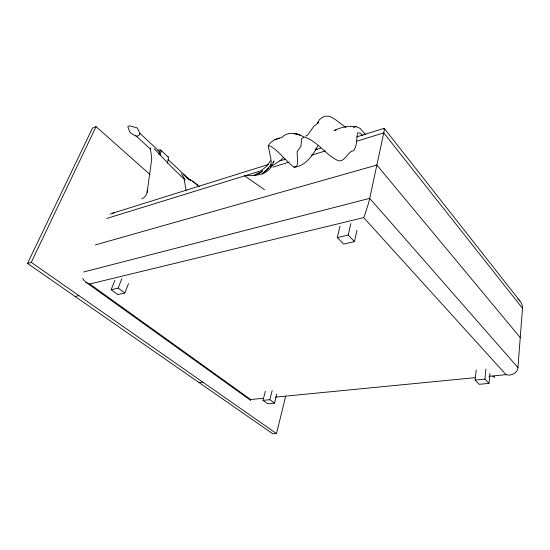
<?xml version="1.0" encoding="UTF-8"?>
<svg xmlns="http://www.w3.org/2000/svg" width="550" height="550" viewBox="0 0 550 550"><rect width="100%" height="100%" fill="white"/><g stroke="black" fill="none" stroke-linecap="round" stroke-linejoin="round"><path stroke-width="0.82" d="M150.384 147.916L151.738 158.771L147.208 191.998M264.509 189.695L244.399 175.718C253.626 175.581 265.107 176.062 270.813 167.386L271.205 160.641L268.221 145.956C270.841 140.718 276.368 138.683 281.751 137.603C287.519 131.237 296.924 132.804 303.518 136.847M488.943 376.317L506.027 374.646A12.182 9.962 38.1 0 0 510.352 374.983L514.14 373.739L516.801 371.119A11.22 9.171 38.2 0 0 517.935 367.538L522.5 308.282A11.213 8.91 33.6 0 0 517.859 298.959M476.217 370.033L475.131 380.071L479.222 384.306L488.984 383.405L489.967 373.34M488.984 383.405L484.935 379.136L485.953 369.029M147.201 192.074L147.489 189.949C147.407 193.861 145.317 197.278 141.831 198.907M250.477 399.465L250.381 400.173L85.903 282.232L83.958 280.418L82.665 278.231M167.386 163.254L168.403 158.352A4.902 2.207 -46.9 0 0 167.709 156.674M160.146 155.623L161.04 151.539A4.943 2.179 -46.8 0 0 157.926 150.439M339.989 226.188L337.329 237.566L343.619 244.069L354.468 241.643L356.971 230.223M354.468 241.643L348.212 235.056L350.797 223.596M149.992 174.542L96.058 126.631L92.469 128.116L27.5 263.429L272.834 433.806L276.506 433.572L285.663 396.199M265.354 391.27L262.982 400.352L267.678 403.769L274.505 403.143L276.794 394.041M274.505 403.143L269.823 399.699L272.161 390.569M263.478 398.289L250.663 399.541L250.381 400.173M114.888 280.383L111.114 289.726L117.796 294.594L124.816 293.026L128.487 283.656M111.114 289.726L118.133 288.111L121.887 278.706M139.92 133.354L139.191 135.046L136.654 136.441L131.244 133.451L129.779 131.979L127.82 126.686L129.367 125.819L137.163 127.861L139.92 133.354L160.016 152.075M27.5 263.429L31.247 262.364L96.058 126.631M317.852 145.86C312.744 155.361 305.793 165.942 294.03 167.214C285.526 160.868 279.544 151.498 270.291 146.053L268.221 145.956M270.813 167.386L274.058 161.012L273.006 162.298M270.476 160.744L266.337 166.595L261.312 170.466M271.425 164.23L268.269 168.101L262.103 173.951L268.627 168.032M283.504 157.293L280.617 160.243L271.721 166.169M259.036 173.456L262.295 171.332L258.17 173.662L253.516 175.422M255.014 175.051L258.803 172.796M305.642 136.07L307.574 135.149L313.851 126.259L317.866 123.179L318.649 121.481L317.439 123.516L319.509 119.542L322.025 117.645L325.249 116.194L329.526 116.263L335.211 119.446L345.868 127.504M365.386 134.454L360.058 128.322L356.091 126.61C348.748 125.751 340.883 127.098 334.111 130.591L336.243 129.896M353.43 127.531L356.091 126.61M112.784 213.153L268.373 164.512M279.84 160.923L285.574 159.136M315.054 149.916L320.788 148.122M356.819 136.861L384.038 128.349M106.728 218.467L262.295 170.404M272.938 167.118L289.314 162.058M311.424 155.231L325.339 150.927M356.455 141.316L383.769 132.88L522.5 308.282M279.538 138.208L274.594 139.679M95.294 244.942L376.86 165.048L520.245 337.576M294.03 167.214L296.526 166.567L297.66 163.027L297.117 151.601L300.871 146.506L301.771 138.511L304.198 136.957C317.804 141.171 325.696 155.327 338.731 160.909L341.461 160.655C345.868 158.434 347.793 153.388 352 150.913L352.962 151.023L353.884 150.37C357.39 145.035 356.194 138.559 357.768 132.791L360.037 133.086L362.911 135.719M83.621 271.982L369.71 198.351L517.935 367.538M85.903 282.232A11.818 9.838 -8.5 0 0 89.767 283.993L363.674 217.607A14.871 1.485 -73.5 0 0 365.234 213.696L368.521 203.232A13.702 1.368 -73.5 0 0 369.71 198.351L383.769 132.88A13.771 1.272 -73.1 0 0 383.494 129.03M75.102 296.491L78.877 295.611M337.329 237.566L348.212 235.056M199.1 382.601L202.847 382.154M275.433 397.127L475.283 377.644M262.982 400.352L269.823 399.699M475.131 380.071L484.935 379.136M492.793 376.324L494.608 377.19L493.501 376.413M199.334 186.732L192.589 181.156L189.028 179.3L190.224 179.974M188.127 178.674L190.822 180.311M31.247 262.364L276.506 433.572M89.767 283.993L250.663 399.541M118.133 288.111L124.816 293.026M315.851 148.321L317.116 149.277M197.697 185.089L192.589 181.156M150.507 149.263L135.822 135.623M160.834 150.198L168.183 157.011M168.176 159.679L190.156 180.153M183.501 174.646L188.788 179.754M184.449 179.444L172.019 167.42L154.165 148.713M363.674 217.607L506.027 374.646M384.216 128.349L519.922 300.974M185.157 180.029L181.363 173.546M184.216 179.644L186.086 190.644M110.227 214.191A10.89 8.821 -3.7 0 1 114.159 212.843M158.826 151.229A3.121 1.375 -46.8 0 1 158.73 154.186M298.904 134.599L293.996 133.512L300.059 135.032L298.904 134.599"/></g></svg>
